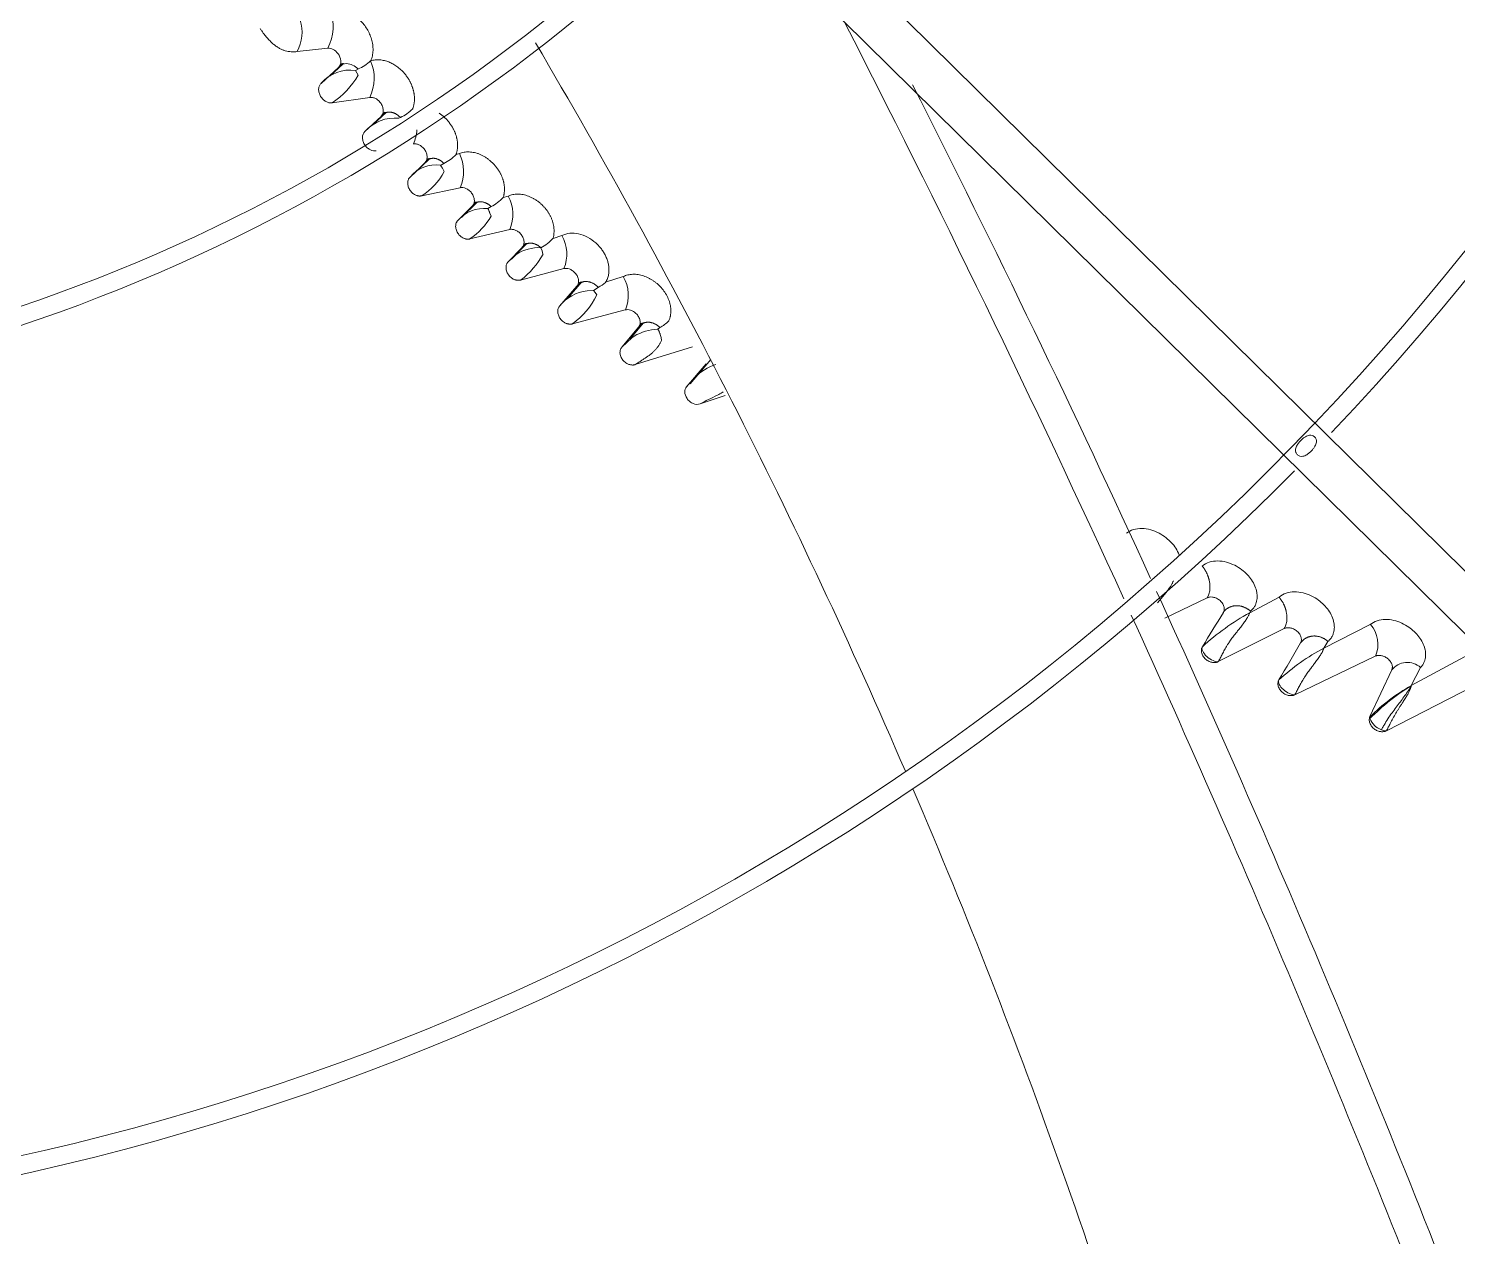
# Model space of a CAD drawing. Header units: millimetres. Extents: x 113490 to 142599, y -20467 to 115.
# Drawn here: x 130181.2 to 130373.1, y -11706.1 to -11543.9 of the extents above; entities that cross this region are included whole.
import ezdxf

# ---------------------------------------------------------------- set-up
doc = ezdxf.new("R2010")
doc.units = ezdxf.units.MM
doc.layers.add('DV3_0', color=7, linetype='Continuous')

msp = doc.modelspace()

# ---------------------------------------------------------------- linework, layer by layer
at = {"layer": 'DV3_0', "color": 7, "linetype": 'Continuous', "lineweight": 15}
for p, q in [((130432.33, -11674.11), (130123.04, -11369.11)), ((130119.48, -11374.03), (130428.15, -11678.41)), ((130217.33, -11546.98), (130221.42, -11546.53)), ((130222.87, -11549.14), (130220.54, -11551.25)), ((130223.44, -11548.69), (130221.74, -11550.23)), ((130225.16, -11549.51), (130225.51, -11549.33)), ((130225.52, -11550.13), (130225.16, -11549.51)), ((130227.08, -11553.14), (130222, -11553.86)), ((130229.27, -11555.15), (130227.58, -11556.71)), ((130232.89, -11554.67), (130232.83, -11554.69)), ((130226.42, -11557.72), (130228.58, -11555.71)), ((130230.98, -11555.94), (130231.18, -11555.83)), ((130235.14, -11561.36), (130232.96, -11563.44)), ((130239.11, -11560.69), (130238.66, -11560.81)), ((130232.48, -11563.83), (130234.48, -11561.91)), ((130236.57, -11562.26), (130237.03, -11561.99)), ((130236.57, -11562.26), (130236.83, -11562.66)), ((130236.83, -11562.66), (130237.06, -11563.09)), ((130239.22, -11565.27), (130234.05, -11566.36)), ((130241.49, -11567.2), (130239.38, -11569.27)), ((130245.66, -11566.39), (130244.98, -11566.59)), ((130238.91, -11569.66), (130240.83, -11567.75)), ((130242.93, -11568.07), (130243.37, -11567.8)), ((130243.17, -11568.57), (130243.38, -11569.09)), ((130245.86, -11570.88), (130240.53, -11572.14)), ((130248.16, -11572.76), (130246.13, -11574.83)), ((130252.88, -11571.67), (130251.68, -11572.06)), ((130245.66, -11575.22), (130247.52, -11573.31)), ((130245.66, -11575.22), (130246.73, -11574.22)), ((130250.06, -11573.32), (130250.21, -11573.75)), ((130250.21, -11573.75), (130250.33, -11574.17)), ((130253.15, -11576.13), (130247.33, -11577.66)), ((130252.57, -11581.16), (130254.89, -11578.49)), ((130255.56, -11577.92), (130253.63, -11580.13)), ((130257.13, -11579.05), (130257.75, -11578.64)), ((130261.11, -11577.2), (130258.74, -11577.96)), ((130256.26, -11579.1), (130257.13, -11579.05)), ((130257.13, -11579.05), (130257.35, -11579.34)), ((130257.35, -11579.34), (130257.57, -11579.66)), ((130261.39, -11581.67), (130254.29, -11583.54)), ((130260.91, -11586.69), (130263.16, -11583.99)), ((130263.83, -11583.41), (130261.99, -11585.6)), ((130265.29, -11584.3), (130265.73, -11584.26)), ((130265.73, -11584.26), (130266.05, -11584.04)), ((130260.91, -11586.69), (130262.25, -11585.41)), ((130266.08, -11584.96), (130266.16, -11585.24)), ((130270.4, -11586.62), (130262.7, -11589.02)), ((130269.62, -11592), (130272.23, -11588.9)), ((130272.89, -11588.35), (130270.12, -11591.61)), ((130274.82, -11593.16), (130271.45, -11594.3)), ((130339.55, -11620.32), (130333.83, -11623.06)), ((130349.19, -11620.23), (130345.24, -11622.34)), ((130345.24, -11622.34), (130345.37, -11622.14)), ((130349.89, -11624.44), (130341.03, -11628.89)), ((130361.44, -11623.91), (130355.21, -11627.07)), ((130355.21, -11627.07), (130355.76, -11626.19)), ((130362.11, -11628.16), (130351.3, -11633.34)), ((130374.68, -11627.95), (130366.94, -11632.12)), ((130361.4, -11636.28), (130364.33, -11630.01)), ((130366.94, -11632.12), (130368.2, -11629.68)), ((130375.4, -11632.14), (130363.61, -11638.17))]:
    msp.add_line(p, q, dxfattribs=at)
for centre, radius, start, end in [((130105.24, -11359.99), 346, 316.5062, 45.3204), ((130105.24, -11359.99), 343.5, 315.6512, 45.622), ((130105.24, -11359.99), 551.5, 285.4775, 344.5225), ((130105.24, -11359.99), 233.5, 225.7814, 315.7154), ((130105.24, -11359.99), 236, 270, 315.2644), ((130216.43, -11543.73), 5.72, 330.7489, 24.2522), ((128580.86, -12419.24), 1921.39, 24.56568, 27.16861), ((130212.45, -11544.38), 5.53, 331.8842, 16.797), ((129498.06, -11989.01), 872.25, 23.32871, 30.53654), ((130224.46, -11554.66), 5.2, 82.2332, 138.9483), ((130223.06, -11543.7), 6.13, 293.4978, 312.3418), ((130221.66, -11550.56), 6, 334.5296, 22.8148), ((130227.27, -11548.3), 0.106, 127.455, 138.9521), ((130216.01, -11544.69), 10.96, 303.1447, 330.2122), ((128658.13, -12384.07), 1840.9, 24.60001, 26.89057), ((130228.66, -11550.42), 5.97, 295.061, 314.3575), ((130230.38, -11561.13), 5.22, 83.3621, 139.2655), ((130227.79, -11557.06), 5.64, 335.6062, 355.4046), ((130234.43, -11556.67), 5.92, 296.0332, 315.5868), ((130234.29, -11563.1), 5.39, 336.3081, 26.5856), ((130235.95, -11566.75), 4.54, 82.1058, 139.9003), ((130229.46, -11559.1), 8.58, 302.2935, 332.2899), ((130240.7, -11562.55), 5.89, 296.95, 316.6197), ((130241.08, -11568.84), 5.2, 336.8968, 28.1141), ((130242.37, -11572.54), 4.5, 82.8527, 140.2674), ((130234.56, -11563.71), 10.33, 305.3082, 328.6579), ((130237.1, -11571.13), 6.59, 22.8107, 27.6678), ((130247.32, -11568.14), 5.86, 297.8556, 317.9842), ((130248.48, -11574.17), 5.06, 337.2472, 29.5928), ((130249.77, -11578.86), 5.55, 87.0019, 123.1926), ((130241.19, -11569.33), 10.35, 306.4065, 332.1042), ((130255, -11573.5), 5.83, 298.135, 309.9847), ((130256.73, -11579.72), 5.06, 337.3362, 29.9393), ((130256.87, -11584.53), 5.46, 96.3262, 141.9258), ((130247.88, -11574.8), 10.84, 306.252, 333.384), ((130265.96, -11590.87), 6.6, 95.7956, 124.1612), ((130263.15, -11578.99), 5.82, 299.8593, 314.3251), ((130260.27, -11586.53), 6.03, 7.0938, 12.3213), ((130275.24, -11594.81), 6.04, 106.4811, 137.7838), ((130278.7, -11599.19), 11.58, 133.2213, 141.6416), ((130105.24, -11359.99), 343.5, 225.9212, 315.6512), ((130105.24, -11359.99), 346, 270, 315.3179), ((128658.13, -12384.07), 1840.9, 21.02717, 24.54064), ((128580.86, -12419.24), 1921.39, 21.16348, 24.49317), ((127452.59, -9865.68), 3381.22, 328.6085, 328.70007), ((130361.48, -11651.66), 33.52, 118.9878, 132.3769), ((130358.56, -11626.55), 3.91, 335.5813, 42.3867), ((126939.29, -9634.07), 3951.76, 329.64096, 329.72446), ((130368.89, -11652.79), 29.13, 118.0017, 132.6106), ((130366.42, -11631.68), 2.68, 48.4997, 141.4403), ((130382.02, -11656.75), 28.87, 121.4706, 135.595), ((130378.89, -11653.83), 24.77, 118.8187, 134.9058), ((129498.06, -11989.01), 872.25, 15.92715, 23.15375), ((130105.24, -11359.99), 453.5, 225.9915, 315.56), ((130105.24, -11359.99), 456, 270, 315.5611)]:
    msp.add_arc(centre, radius, start, end, dxfattribs=at)
at = {"layer": 'DV3_0', "color": 7, "linetype": 'Continuous', "lineweight": 20}
for centre, radius, start, end in [((130361.86, -11636.43), 0.488, 162.8059, 194.1766), ((130363.81, -11635.59), 2.6, 201.5728, 250.1568), ((130363.51, -11636.83), 1.34, 244.2828, 274.1581)]:
    msp.add_arc(centre, radius, start, end, dxfattribs=at)
at = {"layer": 'DV3_0', "color": 7, "linetype": 'Continuous', "lineweight": 15}
for points, knots in [([(130221.64, -11541.38), (130221.7, -11541.36), (130221.82, -11541.33), (130222, -11541.3), (130222.18, -11541.28), (130222.36, -11541.27), (130222.55, -11541.26), (130222.73, -11541.27), (130222.92, -11541.29), (130223.11, -11541.32), (130223.3, -11541.35), (130223.49, -11541.4), (130223.68, -11541.46), (130224.08, -11541.6), (130224.67, -11541.88), (130225.41, -11542.4), (130226.02, -11543.01), (130226.52, -11543.64), (130226.9, -11544.29), (130227.21, -11544.96), (130227.38, -11545.56), (130227.47, -11546.06), (130227.51, -11546.44), (130227.52, -11546.82), (130227.49, -11547.18), (130227.43, -11547.54), (130227.34, -11547.89), (130227.25, -11548.11), (130227.21, -11548.22)], [0, 0, 0, 0, 0.01916, 0.038106, 0.056888, 0.075557, 0.094165, 0.112765, 0.131411, 0.150154, 0.169045, 0.188136, 0.207474, 0.227106, 0.308139, 0.388604, 0.471786, 0.538196, 0.605101, 0.673066, 0.74109, 0.778944, 0.816044, 0.852661, 0.889074, 0.925575, 0.962455, 1, 1, 1, 1]), ([(130212.36, -11543.9), (130212.43, -11544), (130212.56, -11544.2), (130212.77, -11544.49), (130212.97, -11544.76), (130213.17, -11545.01), (130213.37, -11545.24), (130213.57, -11545.46), (130213.77, -11545.66), (130213.97, -11545.85), (130214.17, -11546.02), (130214.37, -11546.17), (130214.57, -11546.31), (130214.76, -11546.44), (130215.02, -11546.59), (130215.34, -11546.74), (130215.73, -11546.88), (130216.12, -11546.97), (130216.52, -11547.02), (130216.93, -11547.03), (130217.2, -11547), (130217.33, -11546.98)], [0, 0, 0, 0, 0.057027, 0.111487, 0.163518, 0.213259, 0.260853, 0.306447, 0.350191, 0.392239, 0.432746, 0.471873, 0.509778, 0.546624, 0.582569, 0.6503, 0.717455, 0.785065, 0.854112, 0.925494, 1, 1, 1, 1]), ([(130221.42, -11546.53), (130221.88, -11546.48), (130222.44, -11546.75), (130223.01, -11547.54), (130223.15, -11547.88), (130223.21, -11548.56), (130223.12, -11548.91), (130222.87, -11549.14)], [0, 0, 0, 0, 0.5, 0.5, 0.75, 0.75, 1, 1, 1, 1]), ([(130225.51, -11549.33), (130225.05, -11548.9), (130224.49, -11548.63), (130223.52, -11548.56), (130223.1, -11548.75), (130222.87, -11549.14)], [0, 0, 0, 0, 0.5, 0.5, 1, 1, 1, 1]), ([(130232.83, -11554.69), (130232.85, -11554.64), (130232.89, -11554.53), (130232.94, -11554.37), (130232.98, -11554.2), (130233.01, -11554.04), (130233.04, -11553.87), (130233.06, -11553.71), (130233.07, -11553.54), (130233.08, -11553.37), (130233.07, -11553.2), (130233.07, -11553.04), (130233.05, -11552.87), (130233.03, -11552.71), (130233.01, -11552.55), (130232.97, -11552.39), (130232.94, -11552.23), (130232.9, -11552.07), (130232.85, -11551.92), (130232.8, -11551.76), (130232.74, -11551.62), (130232.69, -11551.47), (130232.62, -11551.32), (130232.56, -11551.18), (130232.49, -11551.05), (130232.42, -11550.91), (130232.34, -11550.78), (130232.27, -11550.65), (130232.19, -11550.53), (130232.1, -11550.41), (130232.02, -11550.29), (130231.94, -11550.18), (130231.85, -11550.07), (130231.77, -11549.97), (130231.68, -11549.86), (130231.59, -11549.77), (130231.37, -11549.53), (130231, -11549.19), (130230.45, -11548.79), (130229.9, -11548.49), (130229.43, -11548.3), (130229.04, -11548.19), (130228.72, -11548.13), (130228.4, -11548.09), (130228.09, -11548.08), (130227.79, -11548.1), (130227.49, -11548.14), (130227.3, -11548.19), (130227.21, -11548.22)], [0, 0, 0, 0, 0.018271, 0.036367, 0.054293, 0.072053, 0.089651, 0.107087, 0.124357, 0.141458, 0.15839, 0.17515, 0.19174, 0.208158, 0.224405, 0.240482, 0.256387, 0.272115, 0.287663, 0.303028, 0.318207, 0.3332, 0.348005, 0.36262, 0.377045, 0.391281, 0.405327, 0.419176, 0.432823, 0.446261, 0.459487, 0.4725, 0.485297, 0.497878, 0.510245, 0.522398, 0.534339, 0.599607, 0.661765, 0.720651, 0.776416, 0.808812, 0.841042, 0.873103, 0.905011, 0.936795, 0.968461, 1, 1, 1, 1]), ([(130220.54, -11551.25), (130220.44, -11551.33), (130220.28, -11551.56), (130220.18, -11552), (130220.24, -11552.51), (130220.45, -11553.01), (130220.79, -11553.43), (130221.18, -11553.72), (130221.59, -11553.87), (130221.86, -11553.88), (130222, -11553.86)], [0, 0, 0, 0, 0.124936, 0.249948, 0.37496, 0.499972, 0.624983, 0.749995, 0.875007, 1, 1, 1, 1]), ([(130228.58, -11555.71), (130228.62, -11555.66), (130228.71, -11555.57), (130228.84, -11555.33), (130228.91, -11554.96), (130228.84, -11554.46), (130228.61, -11553.97), (130228.27, -11553.56), (130227.87, -11553.28), (130227.52, -11553.16), (130227.26, -11553.13), (130227.14, -11553.14), (130227.08, -11553.14)], [0, 0, 0, 0, 0.059896, 0.120557, 0.250312, 0.386572, 0.52658, 0.661624, 0.782933, 0.893402, 0.946876, 1, 1, 1, 1]), ([(130231.18, -11555.83), (130231.15, -11555.8), (130231.09, -11555.73), (130230.99, -11555.64), (130230.89, -11555.56), (130230.78, -11555.48), (130230.67, -11555.41), (130230.56, -11555.34), (130230.45, -11555.29), (130230.34, -11555.24), (130230.23, -11555.19), (130230.11, -11555.16), (130230, -11555.13), (130229.89, -11555.11), (130229.78, -11555.1), (130229.66, -11555.1), (130229.56, -11555.11), (130229.45, -11555.12), (130229.34, -11555.15), (130229.24, -11555.18), (130229.14, -11555.22), (130229.05, -11555.26), (130228.96, -11555.32), (130228.87, -11555.38), (130228.79, -11555.45), (130228.71, -11555.53), (130228.64, -11555.62), (130228.6, -11555.68), (130228.58, -11555.71)], [0, 0, 0, 0, 0.036444, 0.072973, 0.109626, 0.146433, 0.183416, 0.220587, 0.257954, 0.295519, 0.333281, 0.371238, 0.409385, 0.447719, 0.486241, 0.524952, 0.563852, 0.602932, 0.642178, 0.681573, 0.721097, 0.76073, 0.800452, 0.840247, 0.880102, 0.92001, 0.959973, 1, 1, 1, 1]), ([(130238.66, -11560.81), (130238.68, -11560.76), (130238.72, -11560.65), (130238.76, -11560.48), (130238.8, -11560.32), (130238.83, -11560.15), (130238.85, -11559.98), (130238.86, -11559.81), (130238.87, -11559.64), (130238.87, -11559.47), (130238.86, -11559.3), (130238.85, -11559.13), (130238.82, -11558.96), (130238.8, -11558.8), (130238.76, -11558.63), (130238.72, -11558.47), (130238.68, -11558.31), (130238.63, -11558.16), (130238.58, -11558), (130238.52, -11557.85), (130238.46, -11557.71), (130238.39, -11557.56), (130238.32, -11557.42), (130238.25, -11557.28), (130238.17, -11557.15), (130238.09, -11557.02), (130238.01, -11556.89), (130237.93, -11556.77), (130237.84, -11556.65), (130237.76, -11556.54), (130237.67, -11556.43), (130237.58, -11556.32), (130237.49, -11556.22), (130237.4, -11556.12), (130237.31, -11556.03), (130237.22, -11555.94), (130237.05, -11555.77), (130236.8, -11555.55), (130236.54, -11555.37), (130236.41, -11555.28), (130236.4, -11555.27)], [0, 0, 0, 0, 0.0188169, 0.037444, 0.0558864, 0.0741494, 0.0922368, 0.1101451, 0.1278699, 0.1454077, 0.1627565, 0.1799147, 0.1968819, 0.2136584, 0.2302451, 0.2466419, 0.2628435, 0.2788445, 0.2946408, 0.3102299, 0.3256097, 0.3407775, 0.3557312, 0.3704702, 0.3849944, 0.3993046, 0.4133954, 0.4272587, 0.4408884, 0.4542797, 0.4674296, 0.4803362, 0.4929989, 0.505418, 0.5175947, 0.5295311, 0.5412296, 0.5829164, 0.6240736, 0.6289809, 0.6289809, 0.6289809, 0.6289809]), ([(130226.42, -11557.72), (130226.21, -11557.91), (130226.09, -11558.22), (130226.1, -11558.73), (130226.16, -11559.08), (130226.42, -11559.57), (130226.66, -11559.83), (130226.91, -11560.04), (130227.04, -11560.12), (130227.43, -11560.3), (130227.69, -11560.34), (130227.94, -11560.29)], [0, 0, 0, 0, 0.25, 0.25, 0.375, 0.5, 0.625, 0.625, 0.75, 0.75, 1, 1, 1, 1]), ([(130234.48, -11561.91), (130234.52, -11561.86), (130234.61, -11561.76), (130234.74, -11561.51), (130234.8, -11561.14), (130234.72, -11560.63), (130234.47, -11560.15), (130234.11, -11559.75), (130233.7, -11559.49), (130233.36, -11559.38), (130233.1, -11559.36), (130232.98, -11559.38), (130232.92, -11559.38)], [0, 0, 0, 0, 0.06099, 0.122527, 0.253782, 0.391334, 0.532112, 0.667262, 0.786805, 0.8949, 0.947606, 1, 1, 1, 1]), ([(130237.03, -11561.99), (130237, -11561.96), (130236.94, -11561.9), (130236.84, -11561.81), (130236.74, -11561.73), (130236.63, -11561.66), (130236.53, -11561.59), (130236.42, -11561.53), (130236.31, -11561.48), (130236.2, -11561.43), (130236.09, -11561.39), (130235.98, -11561.36), (130235.87, -11561.33), (130235.76, -11561.32), (130235.65, -11561.31), (130235.54, -11561.31), (130235.43, -11561.32), (130235.33, -11561.33), (130235.23, -11561.35), (130235.13, -11561.39), (130235.03, -11561.42), (130234.94, -11561.47), (130234.85, -11561.52), (130234.77, -11561.59), (130234.69, -11561.66), (130234.61, -11561.73), (130234.54, -11561.82), (130234.5, -11561.88), (130234.48, -11561.91)], [0, 0, 0, 0, 0.036352, 0.072798, 0.109377, 0.146118, 0.18304, 0.220157, 0.257476, 0.295, 0.332728, 0.370656, 0.408782, 0.447104, 0.485619, 0.524332, 0.56324, 0.602335, 0.641603, 0.681028, 0.720589, 0.760269, 0.800046, 0.839906, 0.879834, 0.919824, 0.959877, 1, 1, 1, 1]), ([(130244.98, -11566.59), (130245, -11566.54), (130245.03, -11566.43), (130245.08, -11566.27), (130245.11, -11566.11), (130245.13, -11565.94), (130245.15, -11565.77), (130245.16, -11565.61), (130245.16, -11565.44), (130245.16, -11565.27), (130245.15, -11565.11), (130245.13, -11564.94), (130245.11, -11564.78), (130245.07, -11564.62), (130245.04, -11564.45), (130245, -11564.3), (130244.95, -11564.14), (130244.9, -11563.98), (130244.84, -11563.83), (130244.78, -11563.68), (130244.71, -11563.54), (130244.64, -11563.39), (130244.57, -11563.25), (130244.49, -11563.12), (130244.41, -11562.98), (130244.33, -11562.86), (130244.24, -11562.73), (130244.15, -11562.61), (130244.06, -11562.49), (130243.97, -11562.37), (130243.88, -11562.26), (130243.78, -11562.16), (130243.68, -11562.05), (130243.59, -11561.95), (130243.49, -11561.86), (130243.39, -11561.77), (130243.22, -11561.62), (130242.96, -11561.41), (130242.61, -11561.17), (130242.25, -11560.96), (130241.89, -11560.79), (130241.52, -11560.65), (130241.15, -11560.55), (130240.78, -11560.48), (130240.42, -11560.46), (130240.07, -11560.46), (130239.73, -11560.5), (130239.41, -11560.58), (130239.21, -11560.65), (130239.11, -11560.69)], [0, 0, 0, 0, 0.018442, 0.036725, 0.054854, 0.072835, 0.090674, 0.108365, 0.125903, 0.143287, 0.160511, 0.177577, 0.194483, 0.21123, 0.227819, 0.244251, 0.260522, 0.276624, 0.292555, 0.30831, 0.323889, 0.339287, 0.354502, 0.369535, 0.384384, 0.39905, 0.413529, 0.427811, 0.44189, 0.45576, 0.469417, 0.482859, 0.496085, 0.509094, 0.521889, 0.534471, 0.546843, 0.587075, 0.626952, 0.666379, 0.705324, 0.743814, 0.781842, 0.819366, 0.856387, 0.892912, 0.928997, 0.964692, 1, 1, 1, 1]), ([(130234.05, -11566.36), (130234.01, -11566.36), (130233.94, -11566.37), (130233.83, -11566.38), (130233.72, -11566.38), (130233.61, -11566.36), (130233.49, -11566.34), (130233.38, -11566.31), (130233.24, -11566.25), (130233.06, -11566.16), (130232.86, -11566.02), (130232.67, -11565.84), (130232.43, -11565.55), (130232.26, -11565.22), (130232.18, -11564.87), (130232.16, -11564.62), (130232.18, -11564.38), (130232.24, -11564.18), (130232.31, -11564.03), (130232.39, -11563.92), (130232.45, -11563.86), (130232.48, -11563.83)], [0, 0, 0, 0, 0.03153, 0.062353, 0.092698, 0.122808, 0.152931, 0.183314, 0.214201, 0.272671, 0.33125, 0.397261, 0.466453, 0.605489, 0.675489, 0.744759, 0.812256, 0.879292, 0.920718, 0.960761, 1, 1, 1, 1]), ([(130240.83, -11567.75), (130240.87, -11567.7), (130240.96, -11567.6), (130241.09, -11567.34), (130241.15, -11566.96), (130241.04, -11566.46), (130240.78, -11565.98), (130240.41, -11565.59), (130239.99, -11565.35), (130239.65, -11565.25), (130239.4, -11565.24), (130239.28, -11565.26), (130239.22, -11565.27)], [0, 0, 0, 0, 0.061807, 0.124124, 0.256475, 0.394954, 0.536432, 0.672108, 0.790426, 0.896509, 0.948354, 1, 1, 1, 1]), ([(130243.37, -11567.8), (130243.34, -11567.77), (130243.27, -11567.7), (130243.16, -11567.61), (130243.05, -11567.53), (130242.94, -11567.45), (130242.82, -11567.39), (130242.7, -11567.33), (130242.59, -11567.27), (130242.47, -11567.23), (130242.35, -11567.2), (130242.23, -11567.17), (130242.11, -11567.15), (130241.99, -11567.14), (130241.87, -11567.15), (130241.76, -11567.16), (130241.65, -11567.18), (130241.54, -11567.2), (130241.43, -11567.24), (130241.33, -11567.29), (130241.24, -11567.34), (130241.14, -11567.41), (130241.06, -11567.48), (130240.97, -11567.56), (130240.9, -11567.65), (130240.85, -11567.72), (130240.83, -11567.75)], [0, 0, 0, 0, 0.039346, 0.078811, 0.118442, 0.158273, 0.198325, 0.238613, 0.279143, 0.319916, 0.36093, 0.402181, 0.443665, 0.485381, 0.527332, 0.569514, 0.611916, 0.654521, 0.697304, 0.740242, 0.78331, 0.826485, 0.869749, 0.91309, 0.956504, 1, 1, 1, 1]), ([(130251.68, -11572.06), (130251.7, -11572), (130251.73, -11571.89), (130251.77, -11571.7), (130251.8, -11571.52), (130251.81, -11571.33), (130251.82, -11571.15), (130251.82, -11570.96), (130251.81, -11570.78), (130251.8, -11570.59), (130251.77, -11570.41), (130251.74, -11570.23), (130251.69, -11570.05), (130251.65, -11569.87), (130251.59, -11569.69), (130251.53, -11569.52), (130251.46, -11569.35), (130251.38, -11569.18), (130251.3, -11569.02), (130251.22, -11568.86), (130251.13, -11568.71), (130251.03, -11568.56), (130250.93, -11568.41), (130250.83, -11568.27), (130250.73, -11568.13), (130250.62, -11568), (130250.51, -11567.87), (130250.39, -11567.75), (130250.28, -11567.63), (130250.16, -11567.52), (130250.05, -11567.41), (130249.93, -11567.31), (130249.74, -11567.15), (130249.48, -11566.96), (130249.13, -11566.74), (130248.77, -11566.55), (130248.4, -11566.39), (130248.04, -11566.27), (130247.67, -11566.18), (130247.31, -11566.13), (130246.95, -11566.12), (130246.61, -11566.13), (130246.27, -11566.19), (130245.96, -11566.27), (130245.76, -11566.35), (130245.66, -11566.39)], [0, 0, 0, 0, 0.020468, 0.040767, 0.060906, 0.080896, 0.100734, 0.120412, 0.139924, 0.159268, 0.17844, 0.197441, 0.216274, 0.234941, 0.25344, 0.27176, 0.289895, 0.307839, 0.32559, 0.343143, 0.360495, 0.377644, 0.394592, 0.411334, 0.427858, 0.444152, 0.460208, 0.476019, 0.491583, 0.506899, 0.521967, 0.53679, 0.551373, 0.590916, 0.630156, 0.669009, 0.707438, 0.745452, 0.78305, 0.820202, 0.856913, 0.893195, 0.929104, 0.964702, 1, 1, 1, 1]), ([(130240.53, -11572.14), (130240.49, -11572.15), (130240.42, -11572.16), (130240.31, -11572.17), (130240.2, -11572.17), (130240.09, -11572.16), (130239.98, -11572.14), (130239.87, -11572.11), (130239.72, -11572.06), (130239.55, -11571.98), (130239.34, -11571.85), (130239.14, -11571.68), (130238.9, -11571.39), (130238.72, -11571.06), (130238.62, -11570.72), (130238.6, -11570.46), (130238.62, -11570.22), (130238.67, -11570.02), (130238.74, -11569.87), (130238.81, -11569.75), (130238.88, -11569.69), (130238.91, -11569.66)], [0, 0, 0, 0, 0.030968, 0.061254, 0.091074, 0.120656, 0.150233, 0.18004, 0.210303, 0.267998, 0.325834, 0.39348, 0.461361, 0.601707, 0.672161, 0.741845, 0.810514, 0.878591, 0.920293, 0.960563, 1, 1, 1, 1]), ([(130247.52, -11573.31), (130247.56, -11573.26), (130247.65, -11573.16), (130247.77, -11572.9), (130247.82, -11572.52), (130247.7, -11572.01), (130247.42, -11571.54), (130247.04, -11571.16), (130246.62, -11570.93), (130246.28, -11570.85), (130246.03, -11570.84), (130245.91, -11570.87), (130245.86, -11570.88)], [0, 0, 0, 0, 0.062363, 0.12517, 0.258167, 0.39723, 0.539211, 0.675362, 0.792735, 0.897052, 0.948727, 1, 1, 1, 1]), ([(130250.06, -11573.32), (130250.03, -11573.29), (130249.96, -11573.23), (130249.85, -11573.14), (130249.74, -11573.06), (130249.62, -11572.99), (130249.51, -11572.92), (130249.39, -11572.87), (130249.27, -11572.82), (130249.15, -11572.78), (130249.03, -11572.75), (130248.91, -11572.72), (130248.79, -11572.71), (130248.67, -11572.7), (130248.56, -11572.7), (130248.44, -11572.72), (130248.33, -11572.74), (130248.22, -11572.77), (130248.12, -11572.81), (130248.02, -11572.85), (130247.92, -11572.91), (130247.83, -11572.97), (130247.74, -11573.05), (130247.66, -11573.13), (130247.58, -11573.22), (130247.54, -11573.28), (130247.52, -11573.31)], [0, 0, 0, 0, 0.039306, 0.078739, 0.118341, 0.158147, 0.198179, 0.238449, 0.278964, 0.319725, 0.360731, 0.401978, 0.443462, 0.485181, 0.527138, 0.56933, 0.611742, 0.654359, 0.697157, 0.740111, 0.783198, 0.826394, 0.86968, 0.913045, 0.956483, 1, 1, 1, 1]), ([(130258.74, -11577.96), (130258.83, -11577.8), (130259.01, -11577.47), (130259.15, -11576.93), (130259.21, -11576.37), (130259.18, -11575.82), (130259.08, -11575.28), (130258.9, -11574.76), (130258.68, -11574.26), (130258.41, -11573.81), (130258.11, -11573.39), (130257.78, -11573.01), (130257.22, -11572.48), (130256.35, -11571.87), (130255.14, -11571.41), (130253.92, -11571.3), (130253.23, -11571.55), (130252.88, -11571.67)], [0, 0, 0, 0, 0.057811, 0.114004, 0.168762, 0.222167, 0.2741, 0.324557, 0.373398, 0.420411, 0.465563, 0.508766, 0.54982, 0.665874, 0.779898, 0.891116, 1, 1, 1, 1]), ([(130247.33, -11577.66), (130247.29, -11577.67), (130247.22, -11577.68), (130247.11, -11577.69), (130247, -11577.7), (130246.89, -11577.69), (130246.78, -11577.67), (130246.67, -11577.65), (130246.52, -11577.6), (130246.35, -11577.53), (130246.14, -11577.4), (130245.94, -11577.23), (130245.75, -11577.03), (130245.59, -11576.8), (130245.47, -11576.55), (130245.4, -11576.29), (130245.36, -11576.03), (130245.38, -11575.79), (130245.43, -11575.59), (130245.49, -11575.44), (130245.57, -11575.32), (130245.63, -11575.25), (130245.66, -11575.22)], [0, 0, 0, 0, 0.031541, 0.062191, 0.092151, 0.121631, 0.150857, 0.180057, 0.209462, 0.267355, 0.325302, 0.391974, 0.460497, 0.530053, 0.600072, 0.670611, 0.74078, 0.808537, 0.875941, 0.918387, 0.959539, 1, 1, 1, 1]), ([(130254.89, -11578.49), (130254.93, -11578.44), (130255.01, -11578.33), (130255.11, -11578.07), (130255.14, -11577.68), (130255, -11577.18), (130254.7, -11576.72), (130254.3, -11576.37), (130253.89, -11576.16), (130253.49, -11576.07), (130253.26, -11576.11), (130253.15, -11576.13)], [0, 0, 0, 0, 0.062959, 0.12688, 0.261561, 0.402187, 0.545461, 0.68204, 0.798407, 0.899927, 1, 1, 1, 1]), ([(130257.75, -11578.64), (130257.71, -11578.6), (130257.64, -11578.53), (130257.54, -11578.43), (130257.42, -11578.34), (130257.31, -11578.26), (130257.19, -11578.18), (130257.07, -11578.11), (130256.95, -11578.05), (130256.82, -11578), (130256.7, -11577.95), (130256.58, -11577.92), (130256.45, -11577.89), (130256.33, -11577.87), (130256.2, -11577.85), (130256.08, -11577.85), (130255.96, -11577.86), (130255.84, -11577.87), (130255.73, -11577.9), (130255.62, -11577.93), (130255.51, -11577.97), (130255.4, -11578.02), (130255.3, -11578.08), (130255.21, -11578.15), (130255.12, -11578.22), (130255.03, -11578.3), (130254.96, -11578.39), (130254.91, -11578.46), (130254.89, -11578.49)], [0, 0, 0, 0, 0.036347, 0.072748, 0.109253, 0.1459, 0.182717, 0.219725, 0.256935, 0.294355, 0.331986, 0.36983, 0.407885, 0.446152, 0.484632, 0.523329, 0.562245, 0.601368, 0.640685, 0.680177, 0.71982, 0.759592, 0.799472, 0.839441, 0.879482, 0.919589, 0.959758, 1, 1, 1, 1]), ([(130267.22, -11583.15), (130267.24, -11583.1), (130267.29, -11582.99), (130267.35, -11582.83), (130267.4, -11582.66), (130267.44, -11582.49), (130267.47, -11582.32), (130267.49, -11582.15), (130267.51, -11581.98), (130267.51, -11581.82), (130267.51, -11581.65), (130267.5, -11581.49), (130267.48, -11581.32), (130267.46, -11581.16), (130267.43, -11581.01), (130267.39, -11580.85), (130267.35, -11580.7), (130267.24, -11580.35), (130267.02, -11579.82), (130266.6, -11579.14), (130266.09, -11578.53), (130265.61, -11578.09), (130265.2, -11577.79), (130264.87, -11577.58), (130264.54, -11577.39), (130264.19, -11577.23), (130263.83, -11577.1), (130263.47, -11576.99), (130263.11, -11576.92), (130262.76, -11576.88), (130262.4, -11576.88), (130262.06, -11576.91), (130261.73, -11576.97), (130261.41, -11577.06), (130261.21, -11577.15), (130261.11, -11577.19)], [0, 0, 0, 0, 0.018772, 0.037267, 0.055488, 0.073442, 0.091132, 0.108567, 0.125751, 0.142691, 0.159379, 0.175809, 0.191971, 0.207863, 0.22348, 0.238821, 0.253885, 0.268672, 0.34354, 0.416382, 0.486986, 0.55479, 0.589172, 0.623644, 0.658167, 0.692686, 0.727153, 0.761538, 0.795839, 0.83004, 0.864139, 0.898143, 0.932085, 0.966031, 1, 1, 1, 1]), ([(130254.29, -11583.54), (130254.26, -11583.55), (130254.19, -11583.57), (130254.08, -11583.58), (130253.97, -11583.58), (130253.86, -11583.58), (130253.75, -11583.56), (130253.65, -11583.54), (130253.52, -11583.5), (130253.37, -11583.44), (130253.17, -11583.34), (130252.95, -11583.18), (130252.73, -11582.96), (130252.56, -11582.72), (130252.44, -11582.48), (130252.35, -11582.22), (130252.32, -11581.97), (130252.32, -11581.72), (130252.37, -11581.5), (130252.45, -11581.31), (130252.53, -11581.21), (130252.57, -11581.16)], [0, 0, 0, 0, 0.031206, 0.061591, 0.09134, 0.120655, 0.149743, 0.178819, 0.208096, 0.253867, 0.299405, 0.379199, 0.460329, 0.531051, 0.60232, 0.673539, 0.74416, 0.813651, 0.882523, 0.942038, 1, 1, 1, 1]), ([(130263.16, -11583.99), (130263.2, -11583.94), (130263.28, -11583.83), (130263.38, -11583.56), (130263.4, -11583.17), (130263.25, -11582.68), (130262.94, -11582.23), (130262.54, -11581.89), (130262.12, -11581.69), (130261.73, -11581.61), (130261.51, -11581.65), (130261.39, -11581.67)], [0, 0, 0, 0, 0.063283, 0.127256, 0.262205, 0.403365, 0.547464, 0.685255, 0.802003, 0.901714, 1, 1, 1, 1]), ([(130266.05, -11584.04), (130266.02, -11584), (130265.94, -11583.94), (130265.83, -11583.84), (130265.72, -11583.76), (130265.6, -11583.68), (130265.48, -11583.61), (130265.36, -11583.55), (130265.24, -11583.49), (130265.11, -11583.44), (130264.98, -11583.4), (130264.86, -11583.37), (130264.73, -11583.34), (130264.61, -11583.33), (130264.48, -11583.32), (130264.36, -11583.32), (130264.24, -11583.33), (130264.12, -11583.35), (130264.01, -11583.38), (130263.89, -11583.41), (130263.79, -11583.46), (130263.68, -11583.51), (130263.58, -11583.57), (130263.49, -11583.64), (130263.39, -11583.71), (130263.31, -11583.8), (130263.23, -11583.89), (130263.18, -11583.96), (130263.16, -11583.99)], [0, 0, 0, 0, 0.03621, 0.072495, 0.108902, 0.145467, 0.182216, 0.219167, 0.256331, 0.293716, 0.331323, 0.369153, 0.407205, 0.445478, 0.483973, 0.522693, 0.561636, 0.600792, 0.640147, 0.67968, 0.71937, 0.759195, 0.799133, 0.839164, 0.879274, 0.91945, 0.959691, 1, 1, 1, 1]), ([(130265.73, -11584.26), (130265.74, -11584.27), (130265.77, -11584.29), (130265.8, -11584.34), (130265.84, -11584.39), (130265.88, -11584.45), (130265.92, -11584.53), (130265.96, -11584.62), (130266, -11584.72), (130266.04, -11584.84), (130266.07, -11584.92), (130266.08, -11584.96)], [0, 0, 0, 0, 0.056011, 0.124486, 0.206339, 0.302119, 0.41219, 0.536813, 0.676201, 0.830538, 1, 1, 1, 1]), ([(130266.25, -11585.79), (130266.22, -11585.84), (130266.17, -11585.96), (130266.09, -11586.12), (130265.99, -11586.28), (130265.89, -11586.44), (130265.79, -11586.59), (130265.68, -11586.74), (130265.56, -11586.88), (130265.43, -11587.02), (130265.3, -11587.16), (130265.17, -11587.29), (130264.93, -11587.5), (130264.51, -11587.83), (130264, -11588.18), (130263.54, -11588.48), (130263.23, -11588.68), (130262.95, -11588.86), (130262.78, -11588.97), (130262.7, -11589.02)], [0, 0, 0, 0, 0.038099, 0.076092, 0.114011, 0.15189, 0.18976, 0.227653, 0.265602, 0.303639, 0.341797, 0.380111, 0.418614, 0.536921, 0.713888, 0.799533, 0.875717, 0.942505, 1, 1, 1, 1]), ([(130262.7, -11589.02), (130262.68, -11589.03), (130262.62, -11589.04), (130262.53, -11589.06), (130262.44, -11589.07), (130262.32, -11589.07), (130262.17, -11589.06), (130261.9, -11589.01), (130261.54, -11588.86), (130261.2, -11588.58), (130260.97, -11588.3), (130260.83, -11588.06), (130260.73, -11587.8), (130260.68, -11587.55), (130260.67, -11587.3), (130260.7, -11587.09), (130260.76, -11586.93), (130260.82, -11586.8), (130260.88, -11586.73), (130260.91, -11586.69)], [0, 0, 0, 0, 0.025371, 0.050418, 0.075272, 0.100071, 0.150307, 0.200106, 0.313519, 0.447791, 0.518992, 0.590238, 0.662103, 0.73375, 0.803187, 0.872217, 0.915879, 0.958261, 1, 1, 1, 1]), ([(130269.62, -11592), (130269.48, -11592.16), (130269.38, -11592.4), (130269.38, -11592.96), (130269.48, -11593.28), (130269.78, -11593.72), (130269.91, -11593.86), (130270.2, -11594.09), (130270.36, -11594.18), (130270.82, -11594.37), (130271.12, -11594.39), (130271.45, -11594.29)], [0, 0, 0, 0, 0.25, 0.25, 0.5, 0.5, 0.625, 0.625, 0.75, 0.75, 1, 1, 1, 1]), ([(130271.45, -11594.29), (130271.78, -11594.09), (130272.15, -11593.9), (130272.95, -11593.52), (130273.37, -11593.33), (130274, -11593.01), (130274.21, -11592.89), (130274.45, -11592.74), (130274.5, -11592.71), (130274.55, -11592.68)], [0, 0, 0, 0, 0.25, 0.25, 0.5, 0.5, 0.625, 0.625, 0.6538526, 0.6538526, 0.6538526, 0.6538526]), ([(130351.65, -11601.1), (130351.61, -11601.05), (130351.53, -11600.96), (130351.42, -11600.72), (130351.38, -11600.32), (130351.56, -11599.89), (130351.83, -11599.51), (130352.1, -11599.19), (130352.4, -11598.91), (130352.78, -11598.64), (130353.2, -11598.46), (130353.59, -11598.48), (130353.83, -11598.6), (130353.92, -11598.67), (130353.96, -11598.71)], [0, 0, 0, 0, 0.040443, 0.081793, 0.180216, 0.319289, 0.407802, 0.503208, 0.598506, 0.68594, 0.822069, 0.918689, 0.959722, 1, 1, 1, 1]), ([(130353.96, -11598.71), (130354, -11598.76), (130354.08, -11598.85), (130354.2, -11599.09), (130354.24, -11599.49), (130354.06, -11599.92), (130353.79, -11600.31), (130353.52, -11600.62), (130353.22, -11600.9), (130352.84, -11601.17), (130352.42, -11601.36), (130352.03, -11601.33), (130351.79, -11601.21), (130351.7, -11601.14), (130351.65, -11601.1)], [0, 0, 0, 0, 0.040471, 0.081926, 0.180876, 0.319892, 0.408079, 0.503208, 0.597701, 0.68481, 0.821378, 0.918632, 0.959731, 1, 1, 1, 1]), ([(130335.77, -11614.55), (130335.65, -11614.24), (130335.22, -11613.4), (130334.27, -11612.39), (130333.07, -11611.6), (130331.95, -11611.15), (130330.76, -11610.97), (130329.6, -11611.09), (130328.99, -11611.47), (130328.68, -11611.66)], [0.3184367, 0.3184367, 0.3184367, 0.3184367, 0.3985096, 0.5413232, 0.628849, 0.7196251, 0.8121213, 0.9052908, 1, 1, 1, 1]), ([(130345.37, -11622.14), (130345.49, -11622.02), (130345.72, -11621.8), (130345.97, -11621.4), (130346.13, -11621), (130346.22, -11620.62), (130346.25, -11620.25), (130346.24, -11619.92), (130346.14, -11619.14), (130345.62, -11617.9), (130344.44, -11616.68), (130343.23, -11615.92), (130342.11, -11615.49), (130340.93, -11615.33), (130339.77, -11615.47), (130339.17, -11615.86), (130338.87, -11616.06)], [0, 0, 0, 0, 0.045484, 0.087511, 0.126239, 0.161752, 0.193995, 0.22288, 0.248302, 0.398303, 0.542361, 0.628866, 0.719082, 0.81149, 0.90479, 1, 1, 1, 1]), ([(130338.87, -11616.06), (130338.91, -11616.11), (130338.98, -11616.19), (130339.08, -11616.33), (130339.16, -11616.46), (130339.25, -11616.59), (130339.32, -11616.71), (130339.38, -11616.83), (130339.44, -11616.95), (130339.5, -11617.06), (130339.55, -11617.17), (130339.59, -11617.27), (130339.62, -11617.36), (130339.66, -11617.45), (130339.69, -11617.54), (130339.71, -11617.61), (130339.73, -11617.68), (130339.75, -11617.75), (130339.76, -11617.81), (130339.78, -11617.86), (130339.79, -11617.9), (130339.8, -11617.94), (130339.8, -11617.97), (130339.81, -11617.99), (130339.84, -11618.15), (130339.89, -11618.44), (130339.92, -11618.84), (130339.9, -11619.2), (130339.85, -11619.53), (130339.77, -11619.83), (130339.67, -11620.09), (130339.59, -11620.24), (130339.55, -11620.32)], [0, 0, 0, 0, 0.034344, 0.067168, 0.098516, 0.128424, 0.156915, 0.184012, 0.209726, 0.234069, 0.257047, 0.278666, 0.298927, 0.317831, 0.335378, 0.351567, 0.366395, 0.37986, 0.391959, 0.402687, 0.412043, 0.420021, 0.42662, 0.431837, 0.435668, 0.528079, 0.616208, 0.700323, 0.780585, 0.857152, 0.930213, 1, 1, 1, 1]), ([(130334.99, -11618.04), (130334.97, -11618.09), (130334.93, -11618.19), (130334.86, -11618.35), (130334.78, -11618.5), (130334.69, -11618.66), (130334.53, -11618.92), (130334.25, -11619.31), (130333.84, -11619.83), (130333.43, -11620.33), (130333.1, -11620.72), (130332.93, -11620.93), (130332.88, -11621)], [0.0000242, 0.0000242, 0.0000242, 0.0000242, 0.0223392, 0.0454389, 0.0693317, 0.0940459, 0.1196058, 0.1909934, 0.2852171, 0.3759865, 0.4428982, 0.4761984, 0.4761984, 0.4761984, 0.4761984]), ([(130341.7, -11622.28), (130341.73, -11622.22), (130341.79, -11622.11), (130341.84, -11621.84), (130341.8, -11621.46), (130341.56, -11621), (130341.17, -11620.6), (130340.7, -11620.33), (130340.25, -11620.21), (130339.92, -11620.21), (130339.7, -11620.26), (130339.6, -11620.3), (130339.55, -11620.32)], [0, 0, 0, 0, 0.060979, 0.122856, 0.254546, 0.396945, 0.545585, 0.68882, 0.805931, 0.904784, 0.952657, 1, 1, 1, 1]), ([(130355.76, -11626.19), (130355.88, -11626.07), (130356.11, -11625.84), (130356.36, -11625.44), (130356.51, -11625.04), (130356.59, -11624.66), (130356.62, -11624.3), (130356.6, -11623.97), (130356.49, -11623.19), (130355.94, -11621.95), (130354.73, -11620.76), (130353.52, -11620.02), (130352.41, -11619.61), (130351.23, -11619.46), (130350.07, -11619.62), (130349.49, -11620.03), (130349.19, -11620.23)], [0, 0, 0, 0, 0.045632, 0.087718, 0.126426, 0.161832, 0.193872, 0.222444, 0.247427, 0.398097, 0.543438, 0.628642, 0.718208, 0.8105, 0.904084, 1, 1, 1, 1]), ([(130349.19, -11620.23), (130349.23, -11620.28), (130349.3, -11620.36), (130349.4, -11620.5), (130349.49, -11620.63), (130349.57, -11620.76), (130349.65, -11620.88), (130349.72, -11621), (130349.78, -11621.12), (130349.83, -11621.23), (130349.88, -11621.34), (130349.92, -11621.44), (130349.96, -11621.53), (130349.99, -11621.62), (130350.02, -11621.7), (130350.04, -11621.77), (130350.06, -11621.84), (130350.08, -11621.9), (130350.1, -11621.95), (130350.11, -11622), (130350.12, -11622.04), (130350.13, -11622.08), (130350.13, -11622.1), (130350.17, -11622.27), (130350.22, -11622.56), (130350.25, -11622.96), (130350.24, -11623.32), (130350.19, -11623.66), (130350.11, -11623.95), (130350.01, -11624.21), (130349.93, -11624.37), (130349.89, -11624.44)], [0, 0, 0, 0, 0.034913, 0.068221, 0.099975, 0.130214, 0.158967, 0.186255, 0.212093, 0.236491, 0.259457, 0.280995, 0.301106, 0.31979, 0.337046, 0.352872, 0.367264, 0.38022, 0.391735, 0.401805, 0.410427, 0.417596, 0.42331, 0.427565, 0.521414, 0.610902, 0.696294, 0.777739, 0.855376, 0.929387, 1, 1, 1, 1]), ([(130345.24, -11622.34), (130345.22, -11622.39), (130345.18, -11622.49), (130345.12, -11622.64), (130345.04, -11622.79), (130344.96, -11622.95), (130344.8, -11623.21), (130344.54, -11623.6), (130344.15, -11624.12), (130343.74, -11624.62), (130343.42, -11625.03), (130343.1, -11625.43), (130342.78, -11625.86), (130342.47, -11626.31), (130342.23, -11626.69), (130342.04, -11627), (130341.87, -11627.3), (130341.71, -11627.6), (130341.56, -11627.89), (130341.42, -11628.17), (130341.29, -11628.43), (130341.16, -11628.68), (130341.07, -11628.82), (130341.03, -11628.89)], [0, 0, 0, 0, 0.022116, 0.044979, 0.068622, 0.093072, 0.118353, 0.189051, 0.281999, 0.373022, 0.439614, 0.481491, 0.564848, 0.63761, 0.682237, 0.724973, 0.76612, 0.806014, 0.845018, 0.883516, 0.921909, 0.9606, 1, 1, 1, 1]), ([(130345.37, -11622.14), (130345.33, -11622.11), (130345.26, -11622.04), (130345.14, -11621.95), (130345.02, -11621.87), (130344.9, -11621.79), (130344.78, -11621.71), (130344.65, -11621.65), (130344.52, -11621.59), (130344.39, -11621.54), (130344.26, -11621.49), (130344.12, -11621.46), (130343.99, -11621.43), (130343.85, -11621.4), (130343.72, -11621.39), (130343.59, -11621.38), (130343.45, -11621.38), (130343.32, -11621.38), (130343.19, -11621.4), (130343.07, -11621.42), (130342.94, -11621.44), (130342.82, -11621.48), (130342.7, -11621.52), (130342.58, -11621.57), (130342.46, -11621.62), (130342.35, -11621.68), (130342.25, -11621.75), (130342.14, -11621.82), (130342.05, -11621.9), (130341.95, -11621.99), (130341.86, -11622.08), (130341.78, -11622.18), (130341.73, -11622.25), (130341.7, -11622.28)], [0, 0, 0, 0, 0.030291, 0.06056, 0.090853, 0.121211, 0.151668, 0.182249, 0.212976, 0.243865, 0.274927, 0.306171, 0.337603, 0.369226, 0.401044, 0.43306, 0.465274, 0.49769, 0.530307, 0.563117, 0.596108, 0.629266, 0.662573, 0.696012, 0.729564, 0.76321, 0.796931, 0.830709, 0.864529, 0.898377, 0.932243, 0.966118, 1, 1, 1, 1]), ([(130352.07, -11626.38), (130352.1, -11626.32), (130352.16, -11626.21), (130352.2, -11625.93), (130352.15, -11625.55), (130351.91, -11625.09), (130351.5, -11624.7), (130351.03, -11624.44), (130350.58, -11624.33), (130350.26, -11624.33), (130350.04, -11624.38), (130349.94, -11624.42), (130349.89, -11624.44)], [0, 0, 0, 0, 0.060903, 0.122655, 0.25432, 0.397066, 0.546321, 0.689979, 0.806929, 0.905328, 0.952911, 1, 1, 1, 1]), ([(130368.2, -11629.68), (130368.3, -11629.56), (130368.49, -11629.33), (130368.69, -11628.94), (130368.81, -11628.56), (130368.87, -11628.18), (130368.88, -11627.82), (130368.84, -11627.48), (130368.69, -11626.71), (130368.08, -11625.51), (130366.86, -11624.38), (130365.66, -11623.69), (130364.57, -11623.31), (130363.43, -11623.18), (130362.31, -11623.34), (130361.73, -11623.72), (130361.44, -11623.91)], [0, 0, 0, 0, 0.042988, 0.083321, 0.121126, 0.156486, 0.189349, 0.219635, 0.247246, 0.398049, 0.54578, 0.630422, 0.719507, 0.811377, 0.904576, 1, 1, 1, 1]), ([(130355.76, -11626.19), (130355.73, -11626.16), (130355.65, -11626.1), (130355.54, -11626.01), (130355.42, -11625.92), (130355.29, -11625.84), (130355.17, -11625.77), (130355.04, -11625.71), (130354.91, -11625.65), (130354.78, -11625.6), (130354.64, -11625.56), (130354.51, -11625.52), (130354.38, -11625.5), (130354.24, -11625.47), (130354.11, -11625.46), (130353.97, -11625.45), (130353.84, -11625.45), (130353.71, -11625.46), (130353.58, -11625.47), (130353.45, -11625.5), (130353.32, -11625.53), (130353.2, -11625.56), (130353.08, -11625.6), (130352.96, -11625.65), (130352.84, -11625.71), (130352.73, -11625.77), (130352.62, -11625.84), (130352.52, -11625.92), (130352.42, -11626), (130352.32, -11626.08), (130352.23, -11626.18), (130352.15, -11626.27), (130352.1, -11626.34), (130352.07, -11626.38)], [0, 0, 0, 0, 0.030121, 0.060224, 0.090357, 0.120564, 0.150876, 0.181322, 0.211924, 0.242699, 0.273659, 0.304813, 0.336169, 0.367731, 0.399502, 0.431485, 0.463683, 0.496098, 0.528729, 0.561568, 0.594602, 0.627818, 0.661197, 0.694722, 0.728373, 0.76213, 0.795975, 0.829888, 0.863855, 0.897859, 0.93189, 0.965938, 1, 1, 1, 1]), ([(130341.03, -11628.89), (130341, -11628.91), (130340.96, -11628.93), (130340.88, -11628.96), (130340.79, -11628.98), (130340.68, -11629.01), (130340.53, -11629.03), (130340.34, -11629.02), (130340.14, -11628.99), (130339.82, -11628.9), (130339.5, -11628.72), (130339.22, -11628.47), (130339.04, -11628.25), (130338.89, -11628.02), (130338.8, -11627.77), (130338.75, -11627.53), (130338.75, -11627.32), (130338.78, -11627.15), (130338.82, -11627.02), (130338.87, -11626.94), (130338.89, -11626.9)], [0, 0, 0, 0, 0.023685, 0.047466, 0.071475, 0.09584, 0.144223, 0.193094, 0.248324, 0.304393, 0.444759, 0.517414, 0.59071, 0.664382, 0.736891, 0.805398, 0.873372, 0.916416, 0.958401, 1, 1, 1, 1]), ([(130341.03, -11628.89), (130340.85, -11628.93), (130340.6, -11628.88), (130340.04, -11628.64), (130339.74, -11628.45), (130339.24, -11628), (130339.04, -11627.74), (130338.82, -11627.26), (130338.8, -11627.05), (130338.89, -11626.9)], [0, 0, 0, 0, 0.25, 0.25, 0.5, 0.5, 0.75, 0.75, 1, 1, 1, 1]), ([(130355.21, -11627.07), (130355.19, -11627.11), (130355.16, -11627.21), (130355.1, -11627.35), (130355.04, -11627.5), (130354.96, -11627.65), (130354.83, -11627.9), (130354.59, -11628.27), (130354.24, -11628.76), (130353.87, -11629.25), (130353.57, -11629.63), (130353.29, -11630.01), (130352.99, -11630.42), (130352.69, -11630.85), (130352.46, -11631.22), (130352.28, -11631.52), (130352.12, -11631.81), (130351.96, -11632.1), (130351.82, -11632.37), (130351.68, -11632.64), (130351.55, -11632.89), (130351.42, -11633.13), (130351.34, -11633.27), (130351.3, -11633.34)], [0, 0, 0, 0, 0.021768, 0.044278, 0.067562, 0.091644, 0.116549, 0.185919, 0.276389, 0.3673, 0.432608, 0.471944, 0.555436, 0.628427, 0.674056, 0.717868, 0.760141, 0.801183, 0.841323, 0.88091, 0.920305, 0.959878, 1, 1, 1, 1]), ([(130364.33, -11630.01), (130364.34, -11629.98), (130364.36, -11629.93), (130364.39, -11629.84), (130364.4, -11629.74), (130364.41, -11629.61), (130364.39, -11629.43), (130364.33, -11629.21), (130364.22, -11628.99), (130364.02, -11628.7), (130363.68, -11628.39), (130363.22, -11628.15), (130362.84, -11628.06), (130362.58, -11628.05), (130362.41, -11628.07), (130362.25, -11628.1), (130362.16, -11628.14), (130362.11, -11628.16)], [0, 0, 0, 0, 0.030358, 0.060715, 0.091326, 0.122441, 0.187897, 0.254659, 0.325793, 0.39806, 0.547495, 0.691544, 0.808778, 0.858283, 0.907076, 0.953825, 1, 1, 1, 1]), ([(130351.3, -11633.34), (130351.27, -11633.35), (130351.22, -11633.37), (130351.15, -11633.4), (130351.07, -11633.42), (130350.96, -11633.45), (130350.81, -11633.46), (130350.62, -11633.46), (130350.42, -11633.43), (130350.1, -11633.33), (130349.78, -11633.16), (130349.5, -11632.91), (130349.32, -11632.7), (130349.18, -11632.46), (130349.08, -11632.22), (130349.03, -11631.98), (130349.03, -11631.77), (130349.06, -11631.6), (130349.1, -11631.47), (130349.14, -11631.39), (130349.16, -11631.35)], [0, 0, 0, 0, 0.023103, 0.046302, 0.069715, 0.09346, 0.141592, 0.19023, 0.245942, 0.302454, 0.444237, 0.517183, 0.590708, 0.664499, 0.737116, 0.805641, 0.873604, 0.916607, 0.95852, 1, 1, 1, 1]), ([(130351.3, -11633.34), (130351.12, -11633.36), (130350.87, -11633.31), (130350.32, -11633.07), (130350.03, -11632.87), (130349.53, -11632.43), (130349.33, -11632.18), (130349.1, -11631.71), (130349.08, -11631.5), (130349.16, -11631.35)], [0, 0, 0, 0, 0.25, 0.25, 0.5, 0.5, 0.75, 0.75, 1, 1, 1, 1]), ([(130362.93, -11638.04), (130363, -11637.91), (130363.16, -11637.64), (130363.5, -11637.06), (130363.95, -11636.35), (130364.49, -11635.57), (130365.04, -11634.84), (130365.57, -11634.14), (130366.09, -11633.46), (130366.56, -11632.78), (130366.83, -11632.34), (130366.94, -11632.12)], [0, 0, 0, 0, 0.062498, 0.125001, 0.250008, 0.375015, 0.500021, 0.625028, 0.750035, 0.875041, 1, 1, 1, 1]), ([(130366.94, -11632.12), (130366.93, -11632.17), (130366.91, -11632.26), (130366.86, -11632.41), (130366.81, -11632.56), (130366.74, -11632.73), (130366.65, -11632.9), (130366.56, -11633.09), (130366.46, -11633.29), (130366.34, -11633.5), (130366.14, -11633.83), (130365.9, -11634.21), (130365.66, -11634.58), (130365.45, -11634.89), (130365.27, -11635.18), (130365.07, -11635.5), (130364.8, -11635.95), (130364.48, -11636.51), (130364.19, -11637.07), (130363.99, -11637.46), (130363.86, -11637.71), (130363.73, -11637.95), (130363.65, -11638.1), (130363.61, -11638.17)], [0, 0, 0, 0, 0.021725, 0.045279, 0.070709, 0.098055, 0.127351, 0.158627, 0.191912, 0.227228, 0.264599, 0.358633, 0.42228, 0.454975, 0.512767, 0.565816, 0.614185, 0.725877, 0.827463, 0.870174, 0.912916, 0.956066, 1, 1, 1, 1]), ([(130363.61, -11638.17), (130363.58, -11638.18), (130363.54, -11638.2), (130363.46, -11638.23), (130363.38, -11638.26), (130363.27, -11638.28), (130363.13, -11638.3), (130362.95, -11638.31), (130362.75, -11638.28), (130362.44, -11638.21), (130362.12, -11638.05), (130361.83, -11637.82), (130361.64, -11637.62), (130361.49, -11637.39), (130361.38, -11637.15), (130361.31, -11636.91), (130361.3, -11636.71), (130361.31, -11636.54), (130361.34, -11636.41), (130361.38, -11636.32), (130361.4, -11636.28)], [0, 0, 0, 0, 0.023076, 0.046315, 0.069833, 0.093744, 0.141136, 0.189036, 0.244037, 0.299791, 0.441115, 0.514551, 0.588572, 0.66295, 0.736219, 0.805448, 0.874103, 0.916828, 0.958588, 1, 1, 1, 1])]:
    msp.add_open_spline(points, degree=3, knots=knots, dxfattribs=at)
for points in [[(130223.13, -11548.68), (130223.34, -11548.57), (130223.48, -11548.55), (130223.56, -11548.63)], [(130228.85, -11555.21), (130229.04, -11555.12), (130229.18, -11555.11), (130229.27, -11555.18)], [(130234.74, -11561.41), (130234.93, -11561.33), (130235.06, -11561.32), (130235.14, -11561.39)], [(130241.08, -11567.26), (130241.27, -11567.17), (130241.4, -11567.17), (130241.48, -11567.24)], [(130247.76, -11572.83), (130247.94, -11572.74), (130248.07, -11572.73), (130248.15, -11572.81)], [(130255.09, -11578.03), (130255.28, -11577.93), (130255.43, -11577.91), (130255.54, -11577.97)], [(130263.35, -11583.54), (130263.55, -11583.44), (130263.7, -11583.41), (130263.81, -11583.46)]]:
    msp.add_open_spline(points, degree=3, dxfattribs=at)

doc.saveas('drawing.dxf')
